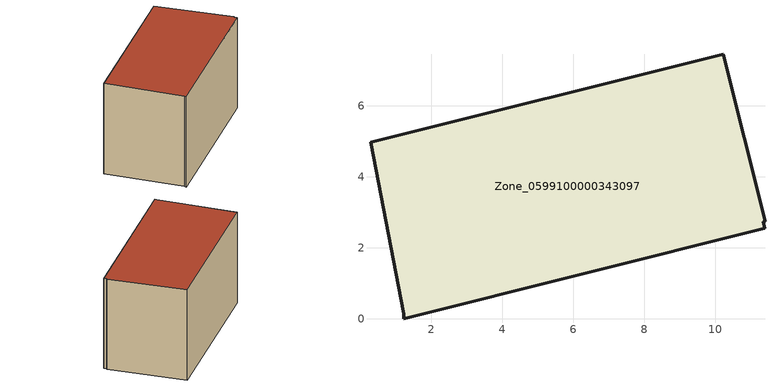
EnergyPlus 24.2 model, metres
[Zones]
Zone_0599100000343097
 floor ground (C_G): 11.35,2.73 11.39,2.56 1.23,0 1.23,0.14 0.29,4.97 10.22,7.46 11.4,2.75 z0
 wall outside (C_F): 10.22,7.46 0.29,4.97 1.23,0.14 1.23,0 11.39,2.56 11.35,2.73 11.4,2.75 10.22,7.46 z0:5.86
 roof outside (C_R): 11.4,2.75 10.22,7.46 0.29,4.97 1.23,0.14 1.23,0 11.39,2.56 11.35,2.73 z5.86
[BUILDING]
Pand.0599100000343097: North Axis=0; Terrain=City; Loads Convergence Tolerance Value=0.04; Temperature Convergence Tolerance Value=0.4; Solar Distribution=FullExterior; Maximum Number of Warmup Days=25; Minimum Number of Warmup Days=1
[Site:Location]
Rotterdam.The.Hague.AP_ZH_NLD Design_Conditions: Latitude=51.96; Longitude=4.45; Time Zone=1; Elevation=-4.5
[SITE:GROUNDTEMPERATURE:BUILDINGSURFACE]
18, 18, 18, 18, 18, 18, 18, 18, 18, 18, 18, 18
[MATERIAL] Thermal Absorptance=0.9; Solar Absorptance=0.7; Visible Absorptance=0.7
Name | Roughness | Thickness | Conductivity | Density | Specific Heat
G.TC.1992-2005 | MediumSmooth | 0.15 | 0.06 | 540 | 1210
F.TC.1992-2005 | Rough | 0.3 | 0.12 | 1920 | 840
R.TC.1992-2005 | MediumRough | 0.2 | 0.08 | 1500 | 1000
[CONSTRUCTION]
C_G: G.TC.1992-2005
C_F: F.TC.1992-2005
C_R: R.TC.1992-2005
[ZONE]
Zone_0599100000343097: Type=1; Multiplier=1; Ceiling Height=Autocalculate; Volume=Autocalculate; Floor Area=autocalculate; Part of Total Floor Area=Yes
[ZONEINFILTRATION:DESIGNFLOWRATE]
Infil_Zone_0599100000343097: Zone or ZoneList or Space or SpaceList=Zone_0599100000343097; Schedule=AlwaysOn; Design Flow Rate Calculation Method=Flow/Area; Flow Rate per Floor Area=0.0015; Constant Term Coefficient=1; Temperature Term Coefficient=0; Velocity Term Coefficient=0; Velocity Squared Term Coefficient=0
[HVACTEMPLATE:ZONE:IDEALLOADSAIRSYSTEM]
Zone_0599100000343097: Maximum Heating Supply Air Temperature=50; Minimum Cooling Supply Air Temperature=13; Maximum Heating Supply Air Humidity Ratio=0.0156; Minimum Cooling Supply Air Humidity Ratio=0.0077; Heating Limit=NoLimit; Cooling Limit=NoLimit; Dehumidification Control Type=ConstantSensibleHeatRatio; Cooling Sensible Heat Ratio=0.7; Dehumidification Setpoint=60; Humidification Control Type=None; Humidification Setpoint=30; Outdoor Air Method=None; Outdoor Air Flow Rate per Person=0.00944; Outdoor Air Flow Rate per Zone Floor Area=0; Outdoor Air Flow Rate per Zone=0; Demand Controlled Ventilation Type=None; Outdoor Air Economizer Type=NoEconomizer; Heat Recovery Type=None; Sensible Heat Recovery Effectiveness=0.7; Latent Heat Recovery Effectiveness=0.65
[ZONECONTROL:THERMOSTAT]
ThermostatControl_Zone_0599100000343097: Zone or ZoneList=Zone_0599100000343097; Control Type Schedule=DualSetpointControlType; Control 1=Thermostat_Zone_0599100000343097; Temperature Difference Between Cutout And Setpoint=0
[THERMOSTATSETPOINT:DUALSETPOINT]
Thermostat_Zone_0599100000343097: Heating Setpoint Temperature Schedule=HeatingSetpoint_Zone_0599100000343097; Cooling Setpoint Temperature Schedule=CoolingSetpoint_Zone_0599100000343097
[SCHEDULE:COMPACT]
HeatingSetpoint_Zone_0599100000343097: Through: 12/31, For: AllDays, Until: 24:00, 21
CoolingSetpoint_Zone_0599100000343097: Through: 12/31, For: AllDays, Until: 24:00, 24
DualSetpointControlType: Through: 12/31, For: AllDays, Until: 24:00, 4
AlwaysOn: Through: 12/31, For: AllDays, Until: 24:00, 1
